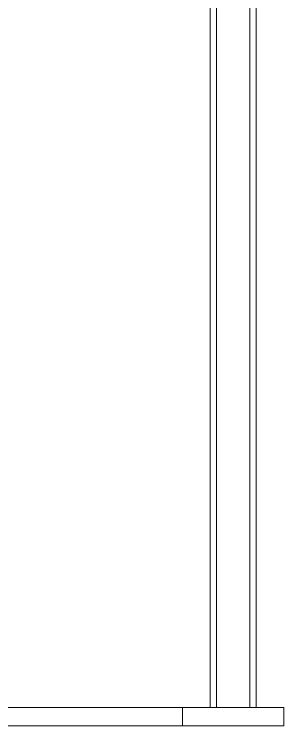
# Model space of a CAD drawing. Header units: millimetres. Extents: x -1970 to 59977, y -65068 to 6837.
# Drawn here: x 2262 to 2555, y -54500 to -53726 of the extents above; entities that cross this region are included whole.
import ezdxf

# ---------------------------------------------------------------- set-up
doc = ezdxf.new("R2010")
doc.units = ezdxf.units.MM
doc.layers.add('R22_BASE_lateral', color=7, linetype='Continuous', lineweight=0)

msp = doc.modelspace()

# ---------------------------------------------------------------- linework, layer by layer
at = {"layer": 'R22_BASE_lateral'}
for p, q in [((2475, -53530), (2475, -54480)), ((2482, -54480), (2482, -53530)), ((2518, -54480), (2518, -53530)), ((2525, -54480), (2525, -53530)), ((575, -54480), (2555, -54480)), ((2445, -54480), (2555, -54480)), ((2445, -54480), (2445, -54500)), ((2475, -54480), (2482, -54480)), ((2482, -54480), (2518, -54480)), ((2518, -54480), (2525, -54480)), ((2555, -54500), (2555, -54480)), ((575, -54500), (2555, -54500)), ((2445, -54500), (2555, -54500))]:
    msp.add_line(p, q, dxfattribs=at)

doc.saveas('drawing.dxf')
